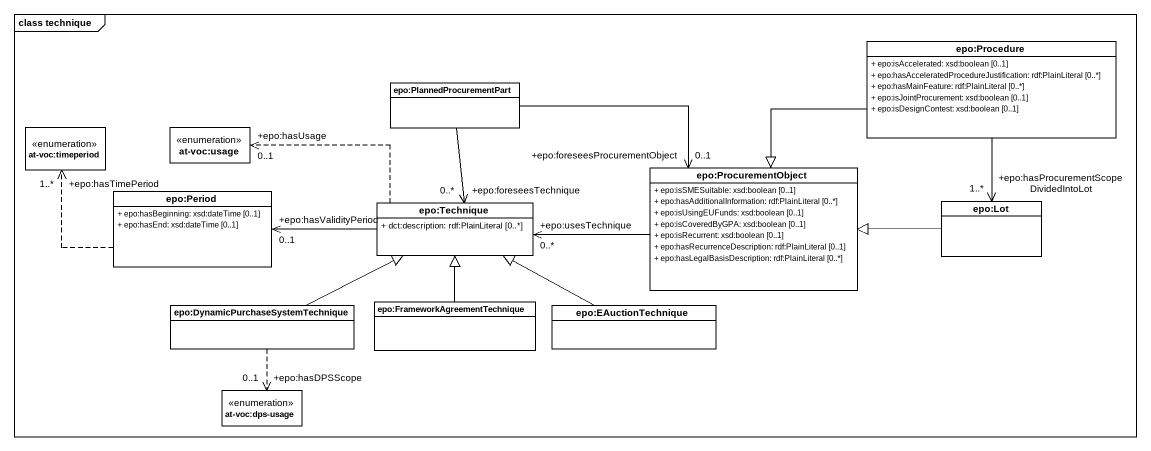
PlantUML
@startuml
mainframe class technique
hide circle
hide empty members
skinparam classAttributeIconSize 0
class "epo:Procedure" as epo_Procedure {
  + epo:isAccelerated: xsd:boolean [0..1]
  + epo:hasAcceleratedProcedureJustification: rdf:PlainLiteral [0..*]
  + epo:hasMainFeature: rdf:PlainLiteral [0..*]
  + epo:isJointProcurement: xsd:boolean [0..1]
  + epo:isDesignContest: xsd:boolean [0..1]
}
class "epo:PlannedProcurementPart" as epo_PlannedProcurementPart
enum "at-voc:timeperiod" as at_voc_timeperiod
enum "at-voc:usage" as at_voc_usage
class "epo:ProcurementObject" as epo_ProcurementObject {
  + epo:isSMESuitable: xsd:boolean [0..1]
  + epo:hasAdditionalInformation: rdf:PlainLiteral [0..*]
  + epo:isUsingEUFunds: xsd:boolean [0..1]
  + epo:isCoveredByGPA: xsd:boolean [0..1]
  + epo:isRecurrent: xsd:boolean [0..1]
  + epo:hasRecurrenceDescription: rdf:PlainLiteral [0..1]
  + epo:hasLegalBasisDescription: rdf:PlainLiteral [0..*]
}
class "epo:Period" as epo_Period {
  + epo:hasBeginning: xsd:dateTime [0..1]
  + epo:hasEnd: xsd:dateTime [0..1]
}
class "epo:Technique" as epo_Technique {
  + dct:description: rdf:PlainLiteral [0..*]
}
class "epo:Lot" as epo_Lot
class "epo:DynamicPurchaseSystemTechnique" as epo_DynamicPurchaseSystemTec
class "epo:FrameworkAgreementTechnique" as epo_FrameworkAgreementTechni
class "epo:EAuctionTechnique" as epo_EAuctionTechnique
enum "at-voc:dps-usage" as at_voc_dps_usage
epo_Procedure -left-|> epo_ProcurementObject
epo_Procedure --> "+epo:hasProcurementScopeDividedIntoLot\n1..*" epo_Lot
epo_PlannedProcurementPart -right-> "+epo:foreseesProcurementObject\n0..1" epo_ProcurementObject
epo_PlannedProcurementPart --> "+epo:foreseesTechnique\n0..*" epo_Technique
epo_ProcurementObject -left-> "+epo:usesTechnique\n0..*" epo_Technique
epo_Period .up.> "+epo:hasTimePeriod\n1..*" at_voc_timeperiod
epo_Technique .left.> "+epo:hasUsage\n0..1" at_voc_usage
epo_Technique -left-> "+epo:hasValidityPeriod\n0..1" epo_Period
epo_Lot -left-|> epo_ProcurementObject
epo_DynamicPurchaseSystemTec -right-|> epo_Technique
epo_DynamicPurchaseSystemTec ..> "+epo:hasDPSScope\n0..1" at_voc_dps_usage
epo_FrameworkAgreementTechni -up-|> epo_Technique
epo_EAuctionTechnique -left-|> epo_Technique
@enduml
